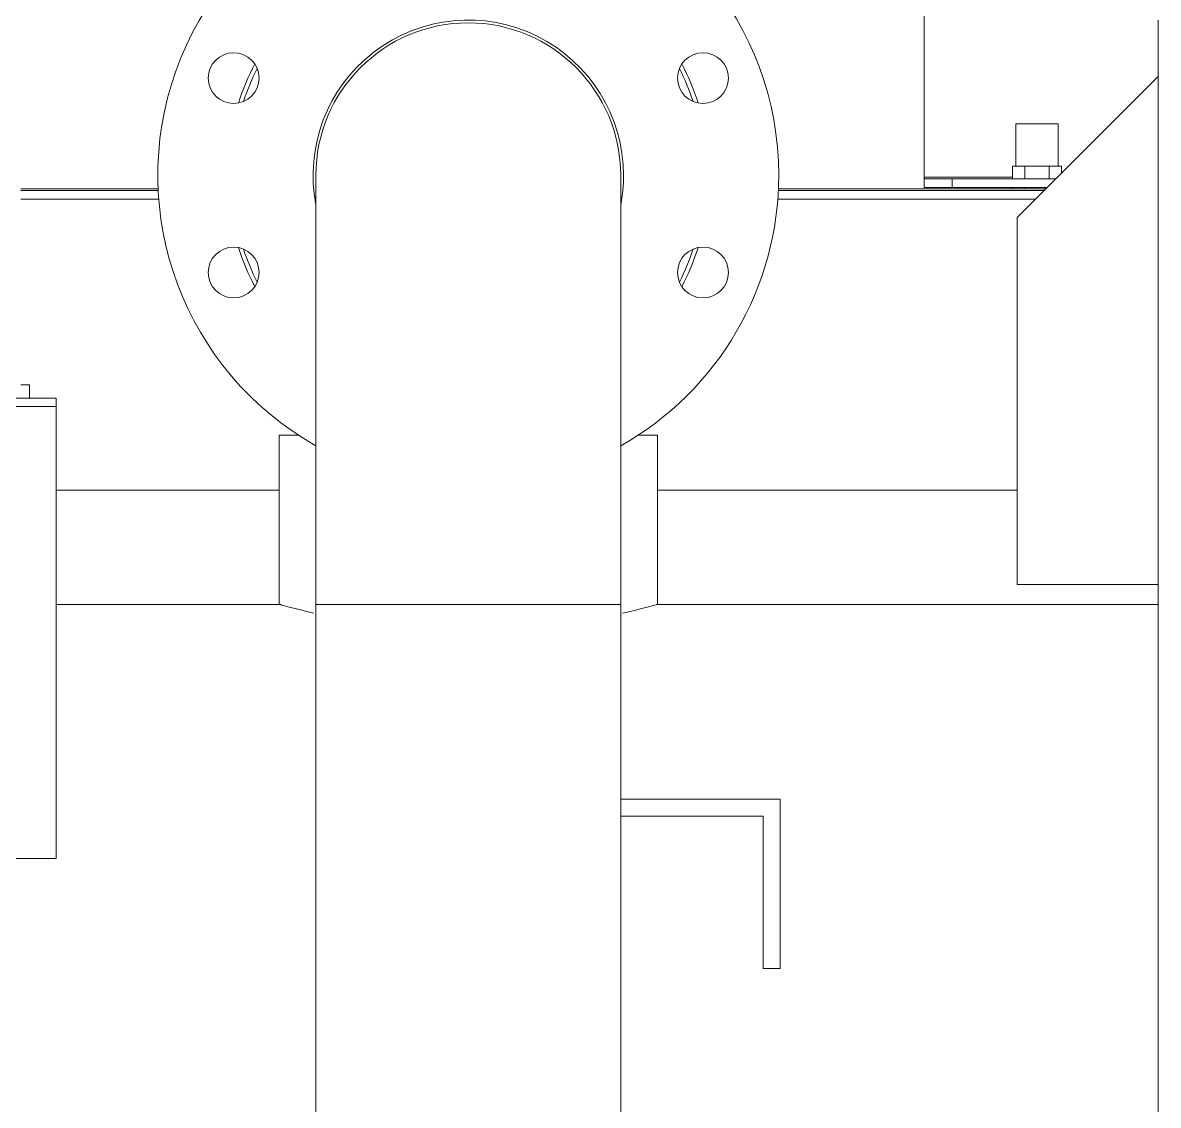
# Model space of a CAD drawing. Header units: millimetres. Extents: x 113490 to 142599, y -20467 to 115.
# Drawn here: x 133022.9 to 133425.3, y -7723.4 to -7339.9 of the extents above; entities that cross this region are included whole.
import ezdxf

# ---------------------------------------------------------------- set-up
doc = ezdxf.new("R2010")
doc.units = ezdxf.units.MM
doc.layers.add('DV1_0', color=7, linetype='Continuous')

msp = doc.modelspace()

# ---------------------------------------------------------------- linework, layer by layer
at = {"layer": 'DV1_0', "color": 7, "linetype": 'Continuous', "lineweight": 15}
for p, q in [((133342.26, -7394.67), (133342.26, -7310.87)), ((133425.26, -7338.97), (133425.26, -8178.97)), ((133425.26, -7358.97), (133375.26, -7408.97)), ((133389.76, -7375.77), (133374.76, -7375.77)), ((133374.76, -7375.77), (133374.76, -7390.77)), ((133389.76, -7390.77), (133389.76, -7375.77)), ((133375.76, -7390.77), (133373.6, -7390.77)), ((133373.6, -7395.27), (133373.6, -7390.77)), ((133377.93, -7390.77), (133375.76, -7390.77)), ((133377.93, -7395.27), (133377.93, -7390.77)), ((133382.26, -7390.77), (133377.93, -7390.77)), ((133386.59, -7390.77), (133382.26, -7390.77)), ((133388.76, -7390.77), (133386.59, -7390.77)), ((133386.59, -7395.27), (133386.59, -7390.77)), ((133390.92, -7390.77), (133388.76, -7390.77)), ((133390.92, -7393.31), (133390.92, -7390.77)), ((133126.77, -7393.97), (133126.77, -7545.97)), ((133234.77, -7545.97), (133234.77, -7393.97)), ((133342.26, -7395.27), (133342.26, -7394.67)), ((133342.26, -7398.27), (133342.26, -7395.27)), ((133342.26, -7395.27), (133352.26, -7395.27)), ((133388.96, -7395.27), (133352.26, -7395.27)), ((133352.26, -7395.27), (133352.26, -7398.27)), ((133070.9, -7399.37), (133022.17, -7399.37)), ((133384.86, -7399.37), (133290.64, -7399.37)), ((133352.26, -7398.27), (133342.26, -7398.27)), ((133385.96, -7398.27), (133352.26, -7398.27)), ((133373.26, -7398.27), (133373.26, -7398.77)), ((133377.76, -7398.77), (133373.26, -7398.77)), ((133377.76, -7398.27), (133377.76, -7398.77)), ((133385.46, -7398.77), (133377.76, -7398.77)), ((133071.09, -7402.37), (133022.17, -7402.37)), ((133381.86, -7402.37), (133290.45, -7402.37)), ((133375.26, -7538.97), (133375.26, -7408.97)), ((133025.26, -7468.17), (133022.26, -7468.17)), ((133025.26, -7472.87), (133025.26, -7468.17)), ((133034.76, -7472.87), (133005.39, -7472.87)), ((133034.76, -7475.87), (133005.39, -7475.87)), ((133034.76, -7475.87), (133034.76, -7472.87)), ((133034.76, -7635.94), (133034.76, -7475.87)), ((133113.77, -7485.97), (133120.47, -7485.97)), ((133113.77, -7485.97), (133113.77, -7546.18)), ((133241.07, -7485.97), (133247.77, -7485.97)), ((133247.77, -7546.08), (133247.77, -7485.97)), ((133113.77, -7505.47), (133034.76, -7505.47)), ((133375.26, -7505.47), (133247.77, -7505.47)), ((133375.26, -7538.97), (133425.26, -7538.97)), ((133114.55, -7545.97), (133034.76, -7545.97)), ((133126.77, -7545.97), (133126.77, -7809.47)), ((133234.77, -7809.47), (133234.77, -7545.97)), ((133425.26, -7545.97), (133247.35, -7545.97)), ((133234.77, -7614.97), (133291.26, -7614.97)), ((133291.26, -7614.97), (133291.26, -7674.97)), ((133285.26, -7620.97), (133234.77, -7620.97)), ((133285.26, -7674.97), (133285.26, -7620.97)), ((133005.39, -7635.94), (133034.76, -7635.94)), ((133291.26, -7674.97), (133285.26, -7674.97))]:
    msp.add_line(p, q, dxfattribs=at)
at = {"layer": 'DV1_0', "color": 7, "linetype": 'Continuous', "lineweight": 20}
for p, q in [((133373.6, -7394.67), (133342.26, -7394.67)), ((133070.88, -7398.77), (133022.17, -7398.77)), ((133373.26, -7398.77), (133290.67, -7398.77)), ((133126.77, -7545.97), (133234.77, -7545.97))]:
    msp.add_line(p, q, dxfattribs=at)
at = {"layer": 'DV1_0', "color": 7, "linetype": 'Continuous', "lineweight": 15}
for centre in [(133097.62, -7359.53), (133263.92, -7359.53), (133097.62, -7428.41), (133263.92, -7428.41)]:
    msp.add_circle(centre, 9, dxfattribs=at)
for centre, radius, start, end in [((133180.77, -7393.97), 110, 0, 240.5996), ((133180.77, -7393.97), 55, 0, 190.9425), ((133180.77, -7393.97), 54, 0, 180), ((133180.77, -7393.97), 85.34, 152.4631, 162.5369), ((133180.77, -7393.97), 85.34, 17.4631, 27.5369), ((133180.77, -7393.97), 83.82, 153.1829, 161.8171), ((133180.77, -7393.97), 83.82, 18.1829, 26.8171), ((133180.77, -7393.97), 55, 349.0575, 0), ((133180.77, -7393.97), 110, 299.4004, 0), ((133180.77, -7393.97), 85.34, 197.4631, 207.5369), ((133180.77, -7393.97), 85.34, 332.4631, 342.5369), ((133180.77, -7393.97), 83.82, 198.1829, 206.8171), ((133180.77, -7393.97), 83.82, 333.1829, 341.8171), ((133180.77, -7303.21), 251.84, 254.5709, 257.4498), ((133180.77, -7303.21), 251.84, 282.5434, 285.4291)]:
    msp.add_arc(centre, radius, start, end, dxfattribs=at)

doc.saveas('drawing.dxf')
